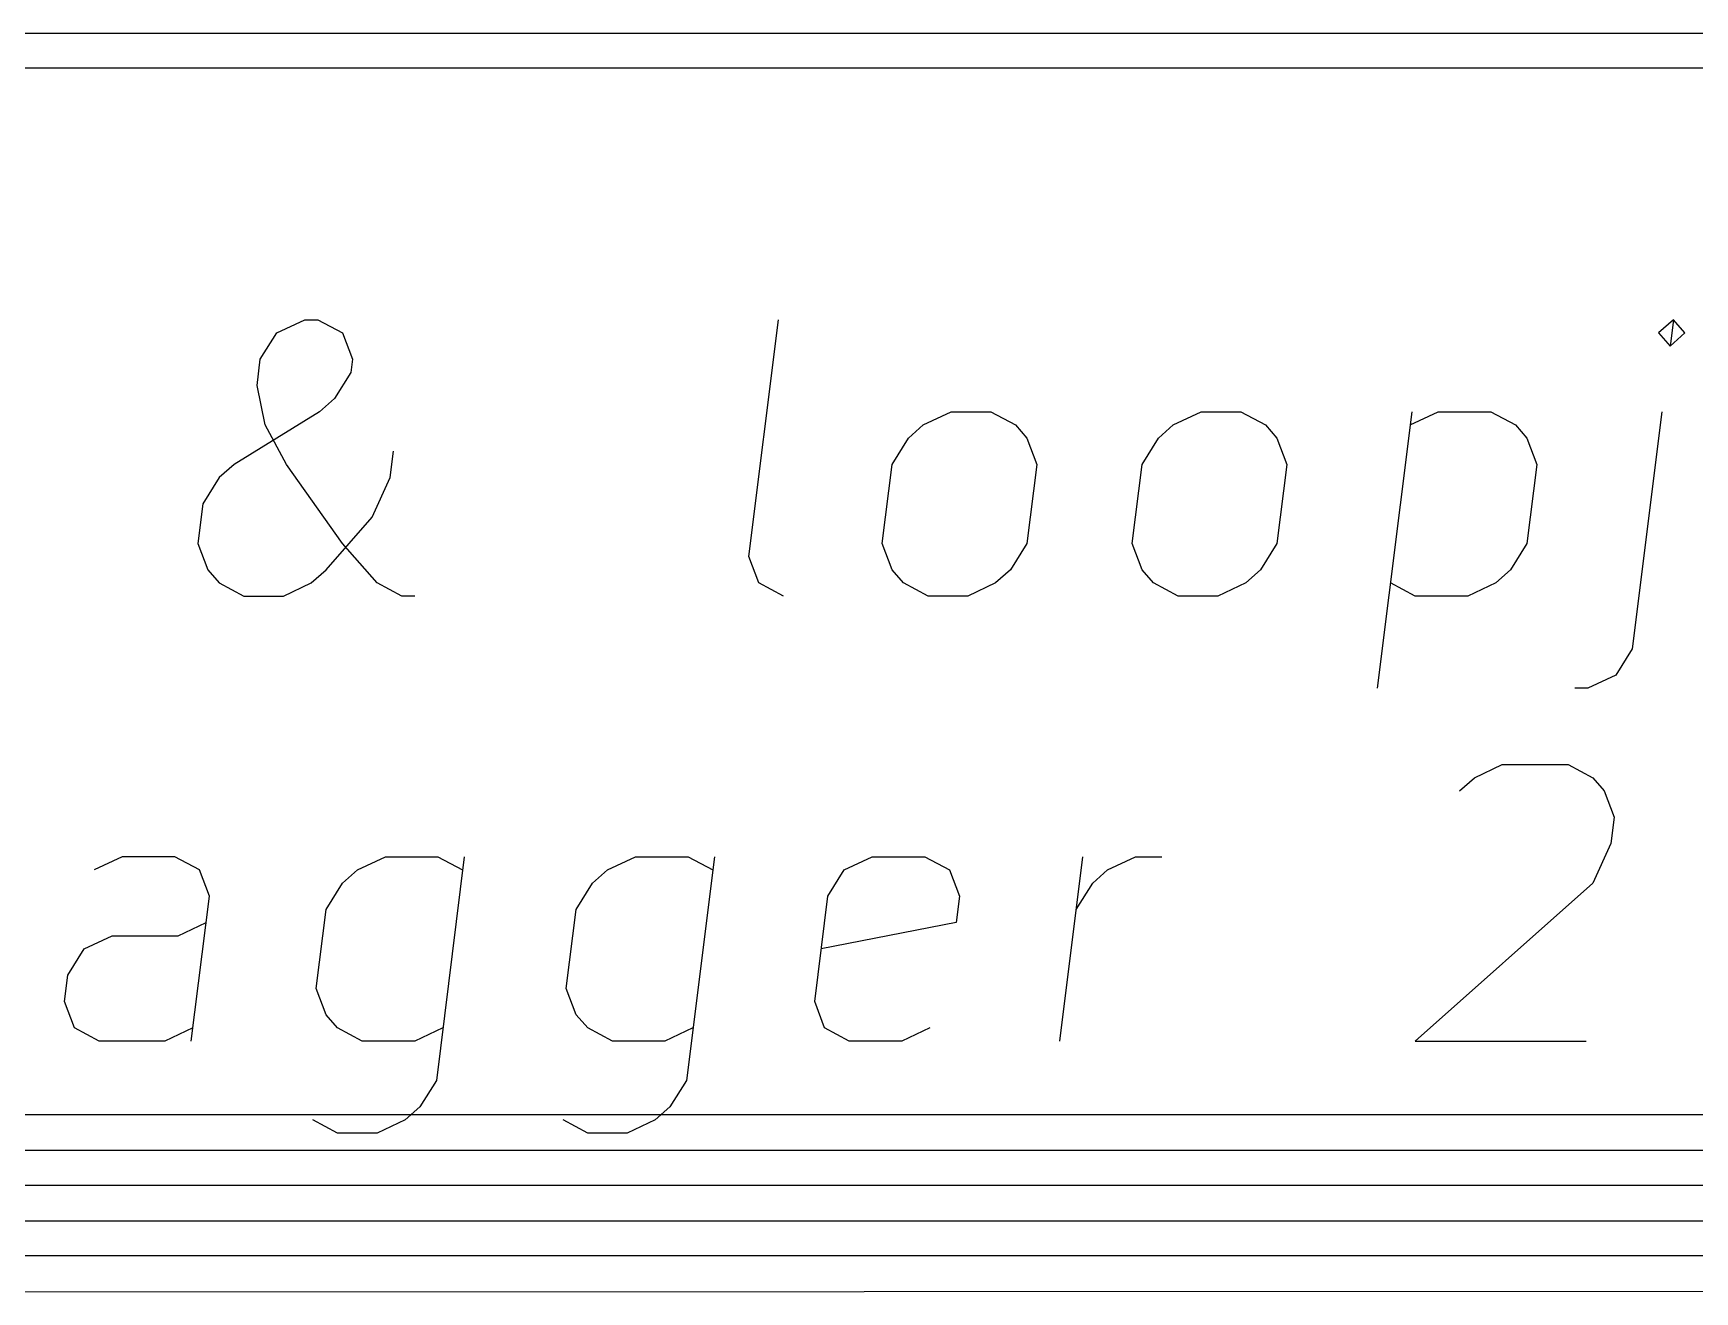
# Model space of a CAD drawing. Extents: x -28 to 34.6, y -6.7 to 48.3.
# Drawn here: x 0.338 to 5.148, y 15.4 to 19.043 of the extents above; entities that cross this region are included whole.
import ezdxf

# ---------------------------------------------------------------- set-up
doc = ezdxf.new("R2010")
doc.units = 0
doc.layers.add('BLACK', color=7, linetype='CONTINUOUS')

msp = doc.modelspace()

# ---------------------------------------------------------------- linework, layer by layer
at = {"layer": 'BLACK', "linetype": 'CONTINUOUS'}
for p, q in [((-9.749238, 19.043125), (19.484332, 19.043125)), ((-9.717162, 18.942625), (8.953232, 18.942625)), ((1.043236, 18.175767), (1.124188, 18.213862)), ((1.124188, 18.213862), (1.162283, 18.213862)), ((1.162283, 18.213862), (1.233712, 18.175767)), ((2.409903, 17.528148), (2.495617, 18.213862)), ((5.086095, 18.213862), (5.043238, 18.175767)), ((5.086095, 18.213862), (5.076571, 18.137672)), ((5.119428, 18.175767), (5.086095, 18.213862)), ((0.995617, 18.099577), (1.043236, 18.175767)), ((1.233712, 18.175767), (1.262283, 18.099577)), ((5.043238, 18.175767), (5.076571, 18.137672)), ((5.076571, 18.137672), (5.119428, 18.175767)), ((0.986093, 18.023386), (0.995617, 18.099577)), ((1.262283, 18.099577), (1.257522, 18.061481)), ((1.257522, 18.061481), (1.209903, 17.985291)), ((1.009903, 17.9091), (0.986093, 18.023386)), ((1.167045, 17.947196), (0.919426, 17.794815)), ((1.209903, 17.985291), (1.167045, 17.947196)), ((2.914665, 17.9091), (2.995617, 17.947196)), ((2.995617, 17.947196), (3.109903, 17.947196)), ((3.109903, 17.947196), (3.181331, 17.9091)), ((3.638475, 17.9091), (3.719427, 17.947196)), ((3.719427, 17.947196), (3.833713, 17.947196)), ((3.833713, 17.947196), (3.905141, 17.9091)), ((4.328951, 17.947196), (4.228951, 17.147196)), ((4.32419, 17.9091), (4.405142, 17.947196)), ((4.405142, 17.947196), (4.557523, 17.947196)), ((4.557523, 17.947196), (4.628951, 17.9091)), ((5.052761, 17.947196), (4.967047, 17.261481)), ((1.071807, 17.794815), (1.009903, 17.9091)), ((2.871808, 17.871005), (2.914665, 17.9091)), ((3.181331, 17.9091), (3.214665, 17.871005)), ((3.595618, 17.871005), (3.638475, 17.9091)), ((3.905141, 17.9091), (3.938475, 17.871005)), ((4.628951, 17.9091), (4.662285, 17.871005)), ((2.824189, 17.794815), (2.871808, 17.871005)), ((3.214665, 17.871005), (3.243236, 17.794815)), ((3.547999, 17.794815), (3.595618, 17.871005)), ((3.938475, 17.871005), (3.967046, 17.794815)), ((4.662285, 17.871005), (4.690856, 17.794815)), ((1.371807, 17.756719), (1.381331, 17.83291)), ((0.876569, 17.756719), (0.82895, 17.680529)), ((0.919426, 17.794815), (0.876569, 17.756719)), ((1.233712, 17.566243), (1.071807, 17.794815)), ((1.319426, 17.642434), (1.371807, 17.756719)), ((2.795617, 17.566243), (2.824189, 17.794815)), ((3.243236, 17.794815), (3.214665, 17.566243)), ((3.519427, 17.566243), (3.547999, 17.794815)), ((3.967046, 17.794815), (3.938475, 17.566243)), ((4.690856, 17.794815), (4.662285, 17.566243)), ((0.82895, 17.680529), (0.814664, 17.566243)), ((1.186093, 17.490053), (1.319426, 17.642434)), ((0.814664, 17.566243), (0.843236, 17.490053)), ((1.333712, 17.451957), (1.233712, 17.566243)), ((2.824189, 17.490053), (2.795617, 17.566243)), ((3.214665, 17.566243), (3.167046, 17.490053)), ((3.547999, 17.490053), (3.519427, 17.566243)), ((3.938475, 17.566243), (3.890856, 17.490053)), ((4.662285, 17.566243), (4.614666, 17.490053)), ((2.438474, 17.451957), (2.409903, 17.528148)), ((0.843236, 17.490053), (0.876569, 17.451957)), ((1.143236, 17.451957), (1.186093, 17.490053)), ((2.857522, 17.451957), (2.824189, 17.490053)), ((3.167046, 17.490053), (3.124189, 17.451957)), ((3.581332, 17.451957), (3.547999, 17.490053)), ((3.890856, 17.490053), (3.847999, 17.451957)), ((4.614666, 17.490053), (4.571809, 17.451957)), ((0.876569, 17.451957), (0.947998, 17.413862)), ((0.947998, 17.413862), (1.062283, 17.413862)), ((1.062283, 17.413862), (1.143236, 17.451957)), ((1.405141, 17.413862), (1.333712, 17.451957)), ((1.443236, 17.413862), (1.405141, 17.413862)), ((2.509903, 17.413862), (2.438474, 17.451957)), ((2.928951, 17.413862), (2.857522, 17.451957)), ((3.043236, 17.413862), (2.928951, 17.413862)), ((3.124189, 17.451957), (3.043236, 17.413862)), ((3.652761, 17.413862), (3.581332, 17.451957)), ((3.767046, 17.413862), (3.652761, 17.413862)), ((3.847999, 17.451957), (3.767046, 17.413862)), ((4.338475, 17.413862), (4.267047, 17.451957)), ((4.490856, 17.413862), (4.338475, 17.413862)), ((4.571809, 17.451957), (4.490856, 17.413862)), ((4.967047, 17.261481), (4.919428, 17.185291)), ((4.919428, 17.185291), (4.838476, 17.147196)), ((4.838476, 17.147196), (4.800381, 17.147196)), ((4.467046, 16.849717), (4.509903, 16.887812)), ((4.509903, 16.887812), (4.590855, 16.925907)), ((4.590855, 16.925907), (4.781331, 16.925907)), ((4.781331, 16.925907), (4.85276, 16.887812)), ((4.85276, 16.887812), (4.886093, 16.849717)), ((4.886093, 16.849717), (4.914665, 16.773526)), ((4.914665, 16.773526), (4.905141, 16.697336)), ((4.905141, 16.697336), (4.85276, 16.58305)), ((0.595616, 16.659241), (0.514664, 16.621145)), ((0.747997, 16.659241), (0.595616, 16.659241)), ((0.819425, 16.621145), (0.747997, 16.659241)), ((1.276569, 16.621145), (1.357521, 16.659241)), ((1.357521, 16.659241), (1.509902, 16.659241)), ((1.586093, 16.659241), (1.50514, 16.011622)), ((1.509902, 16.659241), (1.581331, 16.621145)), ((2.000379, 16.621145), (2.081331, 16.659241)), ((2.081331, 16.659241), (2.233712, 16.659241)), ((2.309903, 16.659241), (2.22895, 16.011622)), ((2.233712, 16.659241), (2.305141, 16.621145)), ((2.686094, 16.621145), (2.767046, 16.659241)), ((2.767046, 16.659241), (2.919427, 16.659241)), ((2.919427, 16.659241), (2.990855, 16.621145)), ((3.309903, 16.125907), (3.376569, 16.659241)), ((3.447998, 16.621145), (3.52895, 16.659241)), ((3.52895, 16.659241), (3.605141, 16.659241)), ((0.847997, 16.544955), (0.819425, 16.621145)), ((1.233712, 16.58305), (1.276569, 16.621145)), ((1.957522, 16.58305), (2.000379, 16.621145)), ((2.638475, 16.544955), (2.686094, 16.621145)), ((2.990855, 16.621145), (3.019427, 16.544955)), ((3.405141, 16.58305), (3.447998, 16.621145)), ((1.186093, 16.50686), (1.233712, 16.58305)), ((1.909903, 16.50686), (1.957522, 16.58305)), ((3.357522, 16.50686), (3.405141, 16.58305)), ((4.85276, 16.58305), (4.338474, 16.125907)), ((0.795616, 16.125907), (0.847997, 16.544955)), ((1.157521, 16.278288), (1.186093, 16.50686)), ((1.881331, 16.278288), (1.909903, 16.50686)), ((2.600379, 16.240193), (2.638475, 16.544955)), ((3.019427, 16.544955), (3.009903, 16.468764)), ((0.757521, 16.430669), (0.838473, 16.468764)), ((3.009903, 16.468764), (2.619427, 16.392574)), ((0.486092, 16.392574), (0.567045, 16.430669)), ((0.567045, 16.430669), (0.757521, 16.430669)), ((0.438473, 16.316383), (0.486092, 16.392574)), ((0.428949, 16.240193), (0.438473, 16.316383)), ((1.186093, 16.202098), (1.157521, 16.278288)), ((1.909903, 16.202098), (1.881331, 16.278288)), ((0.457521, 16.164002), (0.428949, 16.240193)), ((2.628951, 16.164002), (2.600379, 16.240193)), ((0.528949, 16.125907), (0.457521, 16.164002)), ((0.800378, 16.164002), (0.719425, 16.125907)), ((1.219426, 16.164002), (1.186093, 16.202098)), ((1.290855, 16.125907), (1.219426, 16.164002)), ((1.524188, 16.164002), (1.443235, 16.125907)), ((1.943236, 16.164002), (1.909903, 16.202098)), ((2.014665, 16.125907), (1.943236, 16.164002)), ((2.247998, 16.164002), (2.167045, 16.125907)), ((2.700379, 16.125907), (2.628951, 16.164002)), ((2.933713, 16.164002), (2.85276, 16.125907)), ((0.719425, 16.125907), (0.528949, 16.125907)), ((1.443235, 16.125907), (1.290855, 16.125907)), ((2.167045, 16.125907), (2.014665, 16.125907)), ((2.85276, 16.125907), (2.700379, 16.125907)), ((4.338474, 16.125907), (4.833712, 16.125907)), ((1.50514, 16.011622), (1.457521, 15.935431)), ((2.22895, 16.011622), (2.181331, 15.935431)), ((1.457521, 15.935431), (1.414664, 15.897336)), ((2.181331, 15.935431), (2.138474, 15.897336)), ((8.721976, 15.911742), (-2.102599, 15.911742)), ((1.219426, 15.859241), (1.147997, 15.897336)), ((1.414664, 15.897336), (1.333712, 15.859241)), ((1.943236, 15.859241), (1.871807, 15.897336)), ((2.138474, 15.897336), (2.057522, 15.859241)), ((1.333712, 15.859241), (1.219426, 15.859241)), ((2.057522, 15.859241), (1.943236, 15.859241)), ((-2.072185, 15.809642), (8.81563, 15.809642)), ((8.836672, 15.708042), (-2.051143, 15.708042)), ((-1.987603, 15.605442), (9.75643, 15.605442)), ((9.764255, 15.503842), (-1.966561, 15.503842)), ((0, 15.4), (15.497245, 15.404511))]:
    msp.add_line(p, q, dxfattribs=at)

doc.saveas('drawing.dxf')
